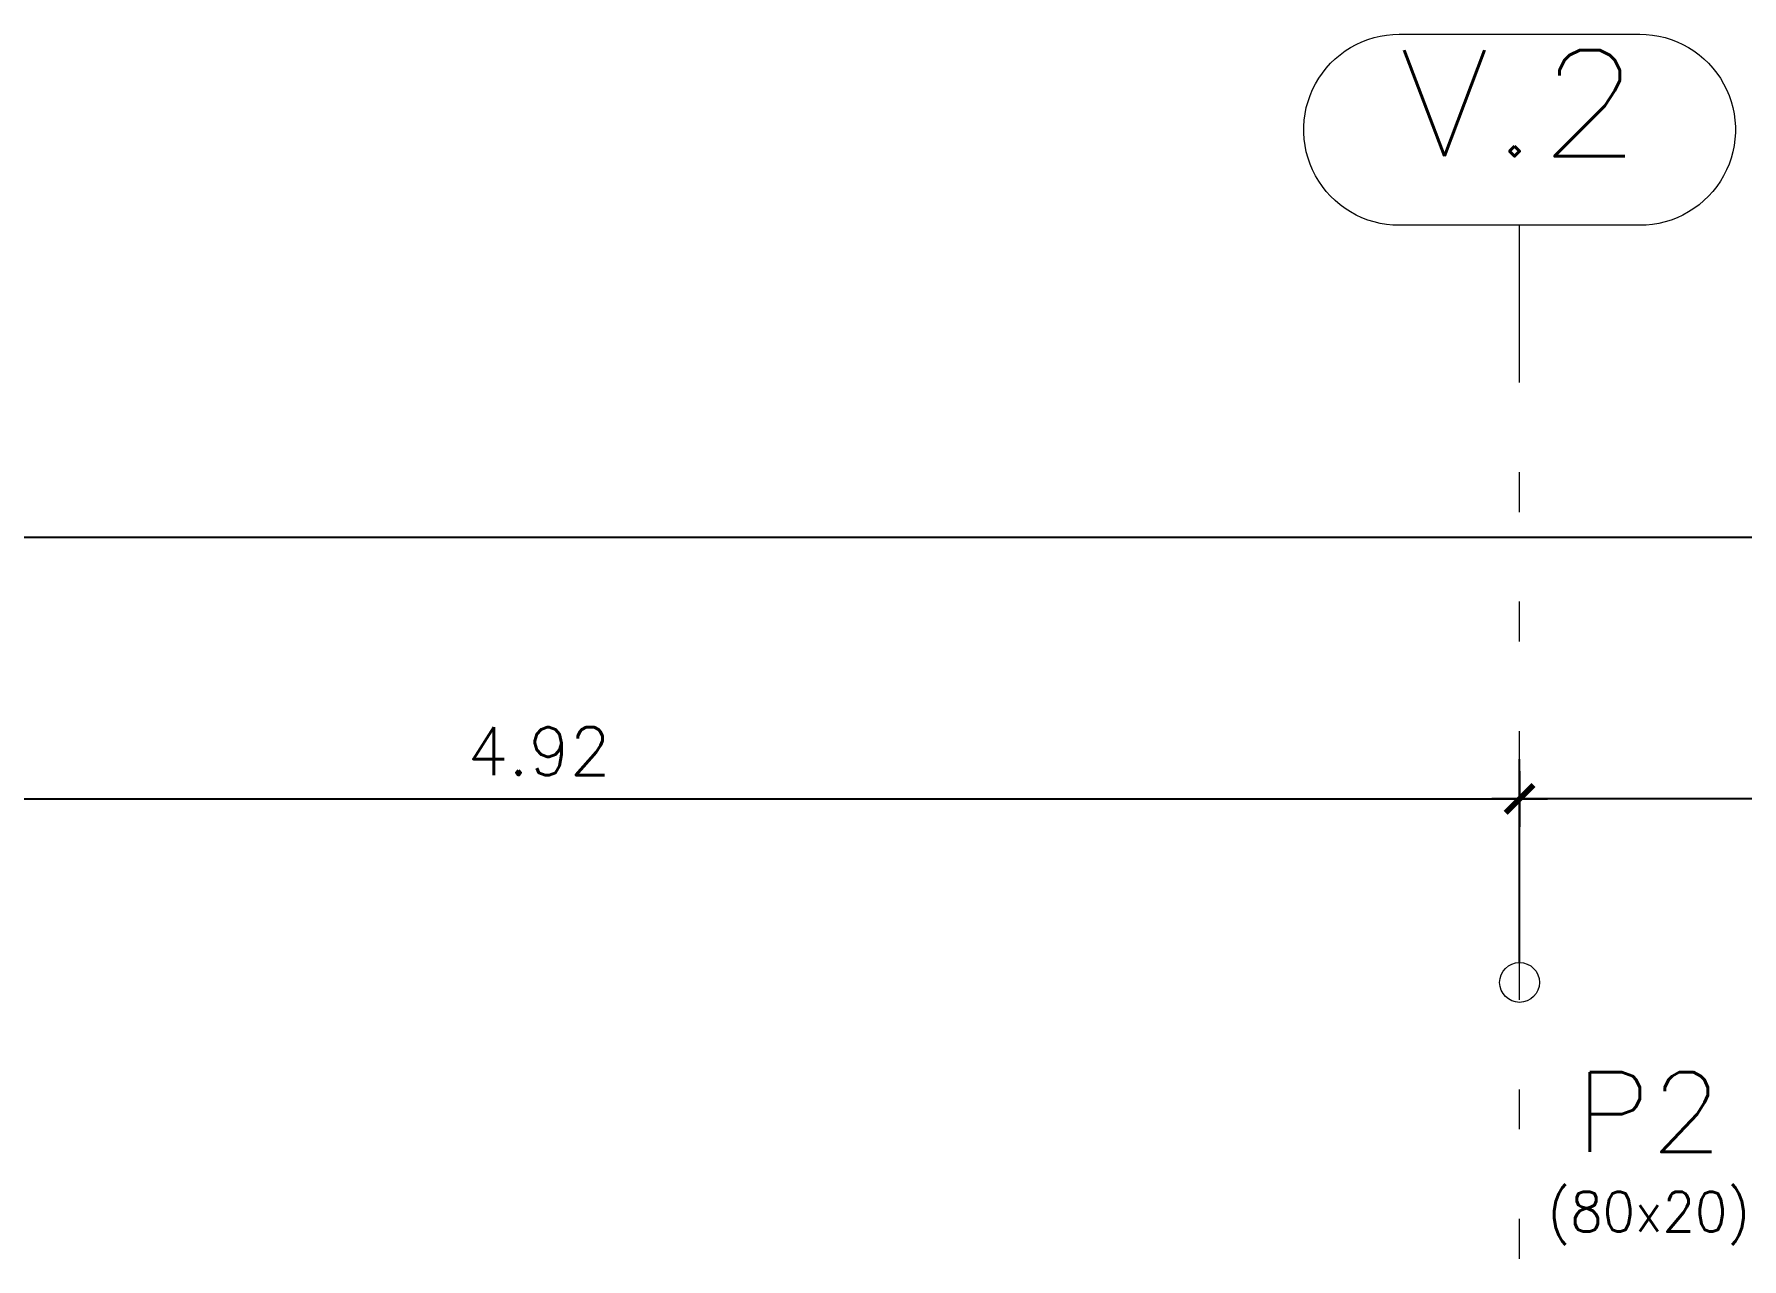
# Model space of a CAD drawing. Header units: metres. Extents: x 219 to 707, y -561 to -17.
# Drawn here: x 342.79 to 347.079, y -20.288 to -17.213 of the extents above; entities that cross this region are included whole.
import ezdxf
from ezdxf.enums import TextEntityAlignment as Align

# ---------------------------------------------------------------- set-up
doc = ezdxf.new("R2010")
doc.units = ezdxf.units.M
doc.linetypes.add('CYPE_RAYAPUNTOPUNTO', pattern=[0.45, 0.225, -0.075, 0, -0.075, 0, -0.075])
for name, color, linetype, lineweight in [('COTAS_ACOTACION', 2, 'Continuous', 0), ('COTAS_REF_LINEAS', 2, 'Continuous', 0), ('COTAS_REPLANTEO', 7, 'CYPE_RAYAPUNTOPUNTO', 0), ('PILAR_DIM', 253, 'Continuous', 0), ('PILAR_HORMIGON', 5, 'Continuous', 20), ('PILAR_REF', 253, 'Continuous', 0)]:
    doc.layers.add(name, color=color, linetype=linetype, lineweight=lineweight)
doc.layers.add('TCOTA', color=1, linetype='Continuous')
doc.styles.add('CYPETXT', font='romans', dxfattribs={"height": 0.2})
doc.styles.add('T12', font='romans.shx', dxfattribs={"height": 0.12})
doc.dimstyles.new('DIM50', dxfattribs={"dimtxt": 0.12, "dimasz": 0.07, "dimexe": 0.1, "dimexo": 0.05, "dimgap": 0.06, "dimtad": 1, "dimzin": 4, "dimdsep": 46, "dimtxsty": 'T12', "dimblk1": 'COTA1', "dimblk2": 'COTA1', "dimsah": 1, "dimcen": 0.07, "dimclrt": 3, "dimadec": 0, "dimazin": 0, "dimtfac": 1, "dimtmove": 2, "dimatfit": 0, "dimldrblk": 'COTA1', "dimfxl": 1, "dimtolj": 1, "dimtzin": 4, "dimarcsym": 0})

# ---------------------------------------------------------------- blocks, each defined once
blk = doc.blocks.new('DASDAAAAAAA')
at = {"layer": 'PILAR_DIM', "lineweight": 0, "style": 'CYPETXT', "width": 0.882521}
blk.add_text('(80x20)', height=0.1, dxfattribs=at).set_placement((574.5483, -69.3376, -0.525), (575.0568, -69.3376, -0.525), align=Align.FIT)
at = {"layer": 'PILAR_REF', "style": 'CYPETXT', "width": 1.019605}
blk.add_text('P2', height=0.2, dxfattribs=at).set_placement((574.6181, -69.1376, -0.525), (574.9871, -69.1376, -0.525), align=Align.FIT)
blk = doc.blocks.new('COTA1')
for p, q in [((0, 1), (0, -1)), ((-1.5, 0), (1, 0))]:
    blk.add_line(p, q)
at = {"const_width": 0.2}
blk.add_lwpolyline([(-0.5, -0.5), (0.5, 0.5)], dxfattribs=at)
blk = doc.blocks.new('*D855')
at = {"layer": 'Defpoints', "color": 0, "transparency": 16777216}
for p in [(4.925, 1.2905), (0, 0.8296), (4.925, 0.8296)]:
    blk.add_point(p, dxfattribs=at)
at = {"layer": 'TCOTA', "color": 0, "lineweight": -2, "transparency": 16777216}
for p, q in [((0, 0.8796), (0, 1.3905)), ((4.925, 0.8796), (4.925, 1.3905)), ((0.07, 1.2905), (4.855, 1.2905))]:
    blk.add_line(p, q, dxfattribs=at)
at = {"layer": 'TCOTA', "color": 0, "lineweight": -2, "transparency": 16777216, "xscale": 0.07, "yscale": 0.07, "zscale": 0.07, "rotation": 180}
blk.add_blockref('COTA1', (0, 1.2905), dxfattribs=at)
at = {"layer": 'TCOTA', "color": 0, "lineweight": -2, "transparency": 16777216, "xscale": 0.07, "yscale": 0.07, "zscale": 0.07}
blk.add_blockref('COTA1', (4.925, 1.2905), dxfattribs=at)
at = {"layer": 'TCOTA', "color": 3, "transparency": 16777216, "insert": (2.4625, 1.4105), "char_height": 0.12, "attachment_point": 5, "style": 'T12'}
blk.add_mtext('\\A1;4.92', dxfattribs=at)
blk = doc.blocks.new('*D863')
at = {"layer": 'Defpoints', "color": 0, "transparency": 16777216}
for p in [(4.925, 1.2905), (4.925, 1.1351), (9.9, 0.8296)]:
    blk.add_point(p, dxfattribs=at)
at = {"layer": 'TCOTA', "color": 0, "lineweight": -2, "transparency": 16777216}
for p, q in [((4.925, 1.1851), (4.925, 1.3905)), ((9.9, 0.8796), (9.9, 1.3905)), ((9.83, 1.2905), (4.995, 1.2905))]:
    blk.add_line(p, q, dxfattribs=at)
at = {"layer": 'TCOTA', "color": 0, "lineweight": -2, "transparency": 16777216, "xscale": 0.07, "yscale": 0.07, "zscale": 0.07, "rotation": 180}
blk.add_blockref('COTA1', (4.925, 1.2905), dxfattribs=at)
at = {"layer": 'TCOTA', "color": 0, "lineweight": -2, "transparency": 16777216, "xscale": 0.07, "yscale": 0.07, "zscale": 0.07}
blk.add_blockref('COTA1', (9.9, 1.2905), dxfattribs=at)
at = {"layer": 'TCOTA', "color": 3, "transparency": 16777216, "insert": (7.4125, 1.4105), "char_height": 0.12, "attachment_point": 5, "style": 'T12'}
blk.add_mtext('\\A1;4.97', dxfattribs=at)
blk = doc.blocks.new('*D867')
at = {"layer": 'Defpoints', "color": 0, "transparency": 16777216}
for p in [(0, 1.948), (23.15, 1.948), (23.15, 1.948)]:
    blk.add_point(p, dxfattribs=at)
at = {"layer": 'TCOTA', "color": 0, "lineweight": -2, "transparency": 16777216}
for p, q in [((0, 1.998), (0, 2.048)), ((23.15, 1.998), (23.15, 2.048)), ((0.07, 1.948), (23.08, 1.948))]:
    blk.add_line(p, q, dxfattribs=at)
at = {"layer": 'TCOTA', "color": 0, "lineweight": -2, "transparency": 16777216, "xscale": 0.07, "yscale": 0.07, "zscale": 0.07, "rotation": 180}
blk.add_blockref('COTA1', (0, 1.948), dxfattribs=at)
at = {"layer": 'TCOTA', "color": 0, "lineweight": -2, "transparency": 16777216, "xscale": 0.07, "yscale": 0.07, "zscale": 0.07}
blk.add_blockref('COTA1', (23.15, 1.948), dxfattribs=at)
at = {"layer": 'TCOTA', "color": 3, "transparency": 16777216, "insert": (11.575, 2.068), "char_height": 0.12, "attachment_point": 5, "style": 'T12'}
blk.add_mtext('\\A1;23.15', dxfattribs=at)
blk = doc.blocks.new('A$C111e63e9')
at = {"layer": 'COTAS_ACOTACION'}
blk.add_circle((4.925, 0.8296), 0.05, dxfattribs=at)
at = {"layer": 'COTAS_REF_LINEAS'}
blk.add_lwpolyline([(5.227, 3.2109), (5.243, 3.2104), (5.259, 3.2088), (5.2748, 3.2061), (5.2904, 3.2024), (5.3057, 3.1977), (5.3207, 3.1919), (5.3352, 3.1852), (5.3493, 3.1774), (5.3628, 3.1688), (5.3757, 3.1593), (5.388, 3.1489), (5.3995, 3.1378), (5.4103, 3.1259), (5.4202, 3.1133), (5.4293, 3.1001), (5.4375, 3.0863), (5.4447, 3.072), (5.451, 3.0572), (5.4562, 3.0421), (5.4605, 3.0266), (5.4637, 3.0109), (5.4658, 2.995), (5.4669, 2.979), (5.4669, 2.9629), (5.4658, 2.9469), (5.4637, 2.931), (5.4605, 2.9153), (5.4562, 2.8998), (5.451, 2.8847), (5.4447, 2.8699), (5.4375, 2.8556), (5.4293, 2.8418), (5.4202, 2.8286), (5.4103, 2.816), (5.3995, 2.8041), (5.388, 2.7929), (5.3757, 2.7826), (5.3628, 2.7731), (5.3493, 2.7644), (5.3352, 2.7567), (5.3207, 2.75), (5.3057, 2.7442), (5.2904, 2.7395), (5.2748, 2.7358), (5.259, 2.7331), (5.243, 2.7315), (5.227, 2.7309), (4.623, 2.7309), (4.607, 2.7315), (4.591, 2.7331), (4.5752, 2.7358), (4.5596, 2.7395), (4.5443, 2.7442), (4.5293, 2.75), (4.5148, 2.7567), (4.5007, 2.7644), (4.4872, 2.7731), (4.4743, 2.7826), (4.462, 2.7929), (4.4505, 2.8041), (4.4397, 2.816), (4.4298, 2.8286), (4.4207, 2.8418), (4.4125, 2.8556), (4.4053, 2.8699), (4.399, 2.8847), (4.3938, 2.8998), (4.3895, 2.9153), (4.3863, 2.931), (4.3842, 2.9469), (4.3831, 2.9629), (4.3831, 2.979), (4.3842, 2.995), (4.3863, 3.0109), (4.3895, 3.0266), (4.3938, 3.0421), (4.399, 3.0572), (4.4053, 3.072), (4.4125, 3.0863), (4.4207, 3.1001), (4.4298, 3.1133), (4.4397, 3.1259), (4.4505, 3.1378), (4.462, 3.1489), (4.4743, 3.1593), (4.4872, 3.1688), (4.5007, 3.1774), (4.5148, 3.1852), (4.5293, 3.1919), (4.5443, 3.1977), (4.5596, 3.2024), (4.5752, 3.2061), (4.591, 3.2088), (4.607, 3.2104), (4.623, 3.2109), (5.227, 3.2109)], close=True, dxfattribs=at)
at = {"layer": 'COTAS_REPLANTEO', "ltscale": 3}
blk.add_line((4.925, -17.8142), (4.925, 2.7309), dxfattribs=at)
at = {"layer": 'COTAS_REF_LINEAS', "style": 'CYPETXT', "width": 1.057}
blk.add_text('V.2', height=0.26667, dxfattribs=at).set_placement((4.623, 2.9043), (5.227, 2.9043), align=Align.FIT)
at = {"layer": 'TCOTA'}
for base, p1, p2, picture, middle in [((23.15, 1.948), (0, 1.948), (23.15, 1.948), '*D867', (11.575, 2.068)), ((4.92499998, 1.2904796), (0, 0.82963194), (4.92499998, 0.82963194), '*D855', (2.46249999, 1.4104796)), ((4.925, 1.2904796), (9.8999998, 0.8296319), (4.925, 1.1350558), '*D863', (7.4124999, 1.4104796))]:
    dim = blk.add_linear_dim(base=base, p1=p1, p2=p2, dimstyle='DIM50', dxfattribs=at)
    dim.commit()
    dim.dimension.update_dxf_attribs({"geometry": picture, "text_midpoint": middle})

msp = doc.modelspace()

# ---------------------------------------------------------------- block references
msp.add_blockref('A$C111e63e9', (341.5956, -20.4237))
at = {"layer": 'PILAR_HORMIGON'}
msp.add_blockref('DASDAAAAAAA', (-227.9573, 49.1178, 0.525), dxfattribs=at)

doc.saveas('drawing.dxf')
